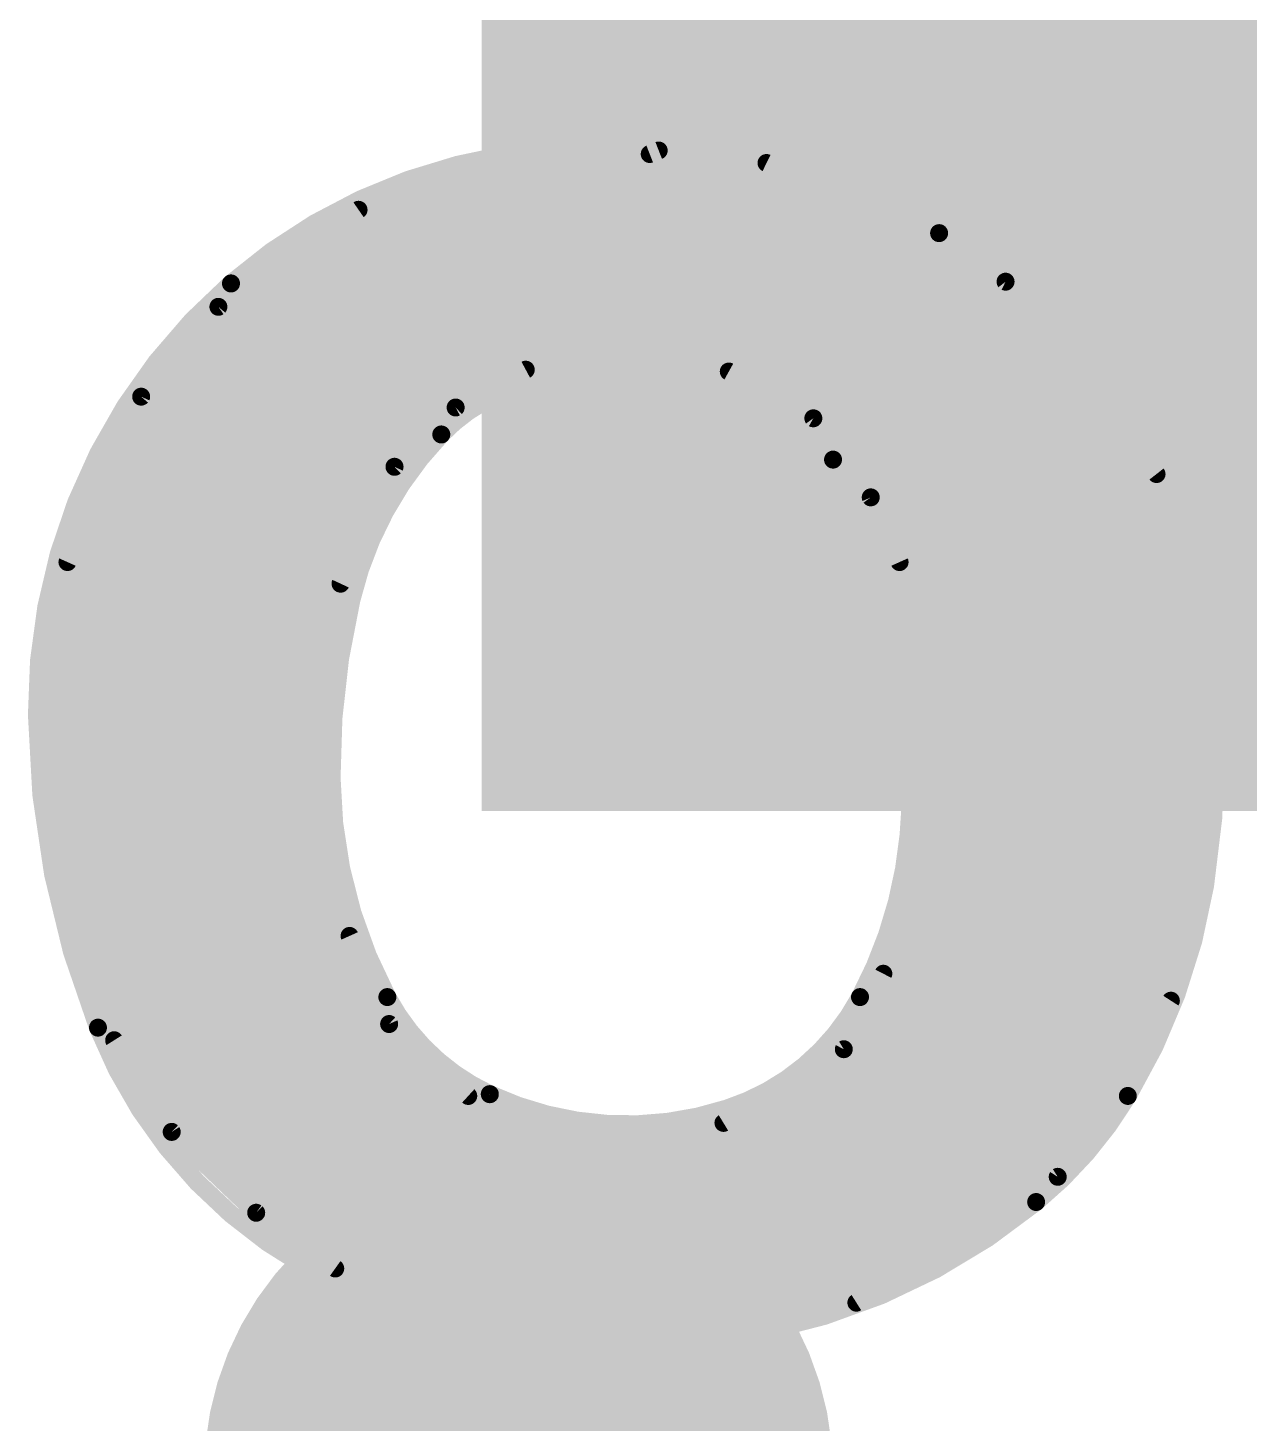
# Model space of a CAD drawing. Extents: x -11.8 to 66.2, y -19.6 to 35.5.
# Drawn here: x 8.451 to 10.177, y 19.375 to 21.347 of the extents above; entities that cross this region are included whole.
import ezdxf

# ---------------------------------------------------------------- set-up
doc = ezdxf.new("R2010")
doc.units = 0
for name, color, linetype in [('1', 12, 'CONTINUOUS'), ('18', 110, 'CONTINUOUS'), ('22', 40, 'CONTINUOUS'), ('51', 53, 'CONTINUOUS')]:
    doc.layers.add(name, color=color, linetype=linetype)

# ---------------------------------------------------------------- blocks, each defined once
blk = doc.blocks.new('RECT')
blk.add_solid([(-0.5, -0.5), (0.5, -0.5), (-0.5, 0.5), (0.5, 0.5)])
blk = doc.blocks.new('ROUNDV')
at = {"const_width": 0.5}
blk.add_lwpolyline([(0, -0.25, 1), (0, 0.25, 1), (0, -0.25)], format="xyb", dxfattribs=at)

msp = doc.modelspace()

# ---------------------------------------------------------------- linework, layer by layer
at = {"layer": '22'}
for points, const_width in [([(9.2812, 21.1811, 0.0624), (9.0576, 21.1531)], 0.0254), ([(9.2812, 21.1875, 1), (9.2812, 21.1747)], 0.0127), ([(9.2812, 21.1747, 1), (9.2812, 21.1875)], 0.0127), ([(9.3027, 21.1811, 1), (9.2901, 21.1811)], 0.0127), ([(9.2964, 21.1747, 1), (9.2964, 21.1875)], 0.0127), ([(9.3231, 21.1811, 1), (9.3104, 21.1811)], 0.0127), ([(9.7384, 21.0566, 0.1246), (9.3167, 21.1811)], 0.0254), ([(9.3169, 21.1874, 1), (9.3165, 21.1748)], 0.0127), ([(9.2875, 21.171, 1), (9.2749, 21.1708)], 0.0127), ([(9.282, 21.1646, 1), (9.2804, 21.1772)], 0.0127), ([(9.3271, 21.1743, 1), (9.3317, 21.1625)], 0.0127), ([(9.3357, 21.1684, 1), (9.3231, 21.1684)], 0.0127), ([(9.3421, 21.1798, 1), (9.3421, 21.167)], 0.0127), ([(9.3444, 21.1675, 1), (9.3398, 21.1793)], 0.0127), ([(9.348, 21.1797, 1), (9.3464, 21.1671)], 0.0127), ([(9.3472, 21.167, 1), (9.3472, 21.1798)], 0.0127), ([(9.0576, 21.1531, 0.1172), (8.7376, 20.9855)], 0.0254), ([(9.056, 21.1593, 1), (9.0592, 21.1469)], 0.0127), ([(9.0592, 21.1469, 1), (9.056, 21.1593)], 0.0127), ([(9.0797, 21.1518, 1), (9.0813, 21.1392)], 0.0127), ([(9.0826, 21.1395, 1), (9.0784, 21.1515)], 0.0127), ([(9.1809, 21.1646, 1), (9.1809, 21.1518)], 0.0127), ([(9.2814, 21.1518, 1), (9.2814, 21.1646)], 0.0127), ([(9.3294, 21.1646, 1), (9.3294, 21.1518)], 0.0127), ([(9.4737, 21.1518, 1), (9.4737, 21.1646)], 0.0127), ([(9.4973, 21.1614, 1), (9.4917, 21.15)], 0.0127), ([(9.4937, 21.1494, 1), (9.4953, 21.162)], 0.0127), ([(9.0436, 21.1392, 1), (9.0436, 21.1264)], 0.0127), ([(9.2818, 21.1264, 1), (9.2818, 21.1392)], 0.0127), ([(9.3294, 21.1392, 1), (9.3294, 21.1264)], 0.0127), ([(9.5406, 21.1264, 1), (9.5406, 21.1392)], 0.0127), ([(8.9697, 21.1138, 1), (8.9697, 21.1011)], 0.0127), ([(9.2823, 21.1011, 1), (9.2823, 21.1138)], 0.0127), ([(9.3294, 21.1138, 1), (9.3294, 21.1011)], 0.0127), ([(9.5918, 21.1011, 1), (9.5918, 21.1138)], 0.0127), ([(8.9158, 21.0956, 1), (8.92, 21.0836)], 0.0127), ([(8.9215, 21.0844, 1), (8.9143, 21.0948)], 0.0127), ([(8.9069, 21.0884, 1), (8.9069, 21.0756)], 0.0127), ([(9.2827, 21.0756, 1), (9.2827, 21.0884)], 0.0127), ([(9.3294, 21.0884, 1), (9.3294, 21.0756)], 0.0127), ([(9.643, 21.0756, 1), (9.643, 21.0884)], 0.0127), ([(8.8702, 21.063, 1), (8.8702, 21.0502)], 0.0127), ([(9.2831, 21.0502, 1), (9.2831, 21.063)], 0.0127), ([(9.3294, 21.063, 1), (9.3294, 21.0502)], 0.0127), ([(9.6941, 21.0502, 1), (9.6941, 21.063)], 0.0127), ([(10.1117, 20.5181, 0.2183), (9.7384, 21.0566)], 0.0254), ([(9.7416, 21.0621, 1), (9.7352, 21.0511)], 0.0127), ([(9.7352, 21.0511, 1), (9.7416, 21.0621)], 0.0127), ([(8.8335, 21.0376, 1), (8.8335, 21.0249)], 0.0127), ([(9.2836, 21.0249, 1), (9.2836, 21.0376)], 0.0127), ([(9.3294, 21.0376, 1), (9.3294, 21.0249)], 0.0127), ([(9.7453, 21.0249, 1), (9.7453, 21.0376)], 0.0127), ([(8.7968, 21.0122, 1), (8.7968, 20.9994)], 0.0127), ([(9.284, 20.9994, 1), (9.284, 21.0122)], 0.0127), ([(9.3294, 21.0122, 1), (9.3294, 20.9994)], 0.0127), ([(9.7964, 20.9994, 1), (9.7964, 21.0122)], 0.0127), ([(8.7376, 20.9855, 0.2195), (8.4633, 20.3759)], 0.0254), ([(8.7334, 20.9903, 1), (8.7418, 20.9807)], 0.0127), ([(8.7418, 20.9807, 1), (8.7334, 20.9903)], 0.0127), ([(9.8373, 20.9919, 1), (9.8273, 20.9841)], 0.0127), ([(9.8295, 20.9823, 1), (9.8351, 20.9937)], 0.0127), ([(8.7601, 20.9868, 1), (8.7601, 20.974)], 0.0127), ([(9.2844, 20.974, 1), (9.2844, 20.9868)], 0.0127), ([(9.3294, 20.9868, 1), (9.3294, 20.974)], 0.0127), ([(9.8383, 20.974, 1), (9.8383, 20.9868)], 0.0127), ([(8.7162, 20.9577, 1), (8.7234, 20.9473)], 0.0127), ([(8.7246, 20.9484, 1), (8.715, 20.9566)], 0.0127), ([(8.7234, 20.9614, 1), (8.7234, 20.9487)], 0.0127), ([(9.2848, 20.9487, 1), (9.2848, 20.9614)], 0.0127), ([(9.3294, 20.9614, 1), (9.3294, 20.9487)], 0.0127), ([(9.8582, 20.9487, 1), (9.8582, 20.9614)], 0.0127), ([(8.7001, 20.936, 1), (8.7001, 20.9232)], 0.0127), ([(9.2853, 20.9232, 1), (9.2853, 20.936)], 0.0127), ([(9.3294, 20.936, 1), (9.3294, 20.9232)], 0.0127), ([(9.8782, 20.9232, 1), (9.8782, 20.936)], 0.0127), ([(8.6783, 20.9106, 1), (8.6783, 20.8978)], 0.0127), ([(9.2857, 20.8978, 1), (9.2857, 20.9106)], 0.0127), ([(9.3294, 20.9106, 1), (9.3294, 20.8978)], 0.0127), ([(9.8981, 20.8978, 1), (9.8981, 20.9106)], 0.0127), ([(8.6564, 20.8852, 1), (8.6564, 20.8725)], 0.0127), ([(9.2761, 20.8801, 1), (9.2761, 20.8673)], 0.0127), ([(9.2766, 20.8674, 1), (9.2756, 20.88)], 0.0127), ([(9.2799, 20.8736, 1), (9.2925, 20.8738)], 0.0127), ([(9.2861, 20.8725, 1), (9.2861, 20.8852)], 0.0127), ([(9.2862, 20.8673, 1), (9.2862, 20.8801)], 0.0127), ([(9.3294, 20.8852, 1), (9.3294, 20.8725)], 0.0127), ([(9.3303, 20.8826, 1), (9.3285, 20.87)], 0.0127), ([(9.3231, 20.8763, 1), (9.3357, 20.8763)], 0.0127), ([(9.918, 20.8725, 1), (9.918, 20.8852)], 0.0127), ([(8.6346, 20.8598, 1), (8.6346, 20.847)], 0.0127), ([(9.2964, 20.8636, 0.0828), (9.1389, 20.8382)], 0.0254), ([(9.1353, 20.847, 1), (9.1353, 20.8598)], 0.0127), ([(9.1537, 20.8699, 1), (9.1547, 20.8573)], 0.0127), ([(9.1572, 20.858, 1), (9.1512, 20.8692)], 0.0127), ([(9.2901, 20.8636, 1), (9.3027, 20.8636)], 0.0127), ([(9.2964, 20.8573, 1), (9.2964, 20.8699)], 0.0127), ([(9.3167, 20.8649, 1), (9.3167, 20.8521)], 0.0127), ([(9.3104, 20.8585, 1), (9.3231, 20.8585)], 0.0127), ([(9.5885, 20.7366, 0.2316), (9.3396, 20.8585)], 0.0254), ([(9.3396, 20.8648, 1), (9.3396, 20.8522)], 0.0127), ([(9.3396, 20.8521, 1), (9.3396, 20.8649)], 0.0127), ([(9.4443, 20.8666, 1), (9.4381, 20.8554)], 0.0127), ([(9.4403, 20.8547, 1), (9.4421, 20.8673)], 0.0127), ([(9.4549, 20.8598, 1), (9.4549, 20.847)], 0.0127), ([(9.938, 20.847, 1), (9.938, 20.8598)], 0.0127), ([(8.6128, 20.8344, 1), (8.6128, 20.8216)], 0.0127), ([(9.1389, 20.8382, 0.1209), (9.0348, 20.7721)], 0.0254), ([(9.0881, 20.8216, 1), (9.0881, 20.8344)], 0.0127), ([(9.1369, 20.8442, 1), (9.1409, 20.8322)], 0.0127), ([(9.1409, 20.8322, 1), (9.1369, 20.8442)], 0.0127), ([(9.5009, 20.8344, 1), (9.5009, 20.8216)], 0.0127), ([(9.9579, 20.8216, 1), (9.9579, 20.8344)], 0.0127), ([(8.6058, 20.8296, 1), (8.6154, 20.8214)], 0.0127), ([(8.6164, 20.8229, 1), (8.6048, 20.8281)], 0.0127), ([(9.0521, 20.8158, 1), (9.0581, 20.8046)], 0.0127), ([(9.0595, 20.8056, 1), (9.0507, 20.8148)], 0.0127), ([(8.6004, 20.809, 1), (8.6004, 20.7963)], 0.0127), ([(9.0473, 20.7963, 1), (9.0473, 20.809)], 0.0127), ([(9.5469, 20.809, 1), (9.5469, 20.7963)], 0.0127), ([(9.5657, 20.7987, 1), (9.5555, 20.7913)], 0.0127), ([(9.5575, 20.7894, 1), (9.5637, 20.8006)], 0.0127), ([(9.9779, 20.7963, 1), (9.9779, 20.809)], 0.0127), ([(8.5891, 20.7836, 1), (8.5891, 20.7708)], 0.0127), ([(9.0348, 20.7721, 0.1342), (8.9078, 20.5384)], 0.0254), ([(9.0211, 20.7708, 1), (9.0211, 20.7836)], 0.0127), ([(9.0302, 20.7765, 1), (9.0394, 20.7677)], 0.0127), ([(9.0394, 20.7677, 1), (9.0302, 20.7765)], 0.0127), ([(9.5735, 20.7836, 1), (9.5735, 20.7708)], 0.0127), ([(9.9978, 20.7708, 1), (9.9978, 20.7836)], 0.0127), ([(8.5778, 20.7582, 1), (8.5778, 20.7454)], 0.0127), ([(8.9949, 20.7454, 1), (8.9949, 20.7582)], 0.0127), ([(9.592, 20.7582, 1), (9.592, 20.7454)], 0.0127), ([(10.0178, 20.7454, 1), (10.0178, 20.7582)], 0.0127), ([(9.6977, 20.4521, 0.1478), (9.5885, 20.7366)], 0.0254), ([(9.5935, 20.7405, 1), (9.5835, 20.7327)], 0.0127), ([(9.5835, 20.7327, 1), (9.5935, 20.7405)], 0.0127), ([(8.5665, 20.7328, 1), (8.5665, 20.7201)], 0.0127), ([(8.9643, 20.731, 1), (8.9731, 20.7218)], 0.0127), ([(8.9745, 20.7237, 1), (8.9629, 20.7291)], 0.0127), ([(8.9687, 20.7201, 1), (8.9687, 20.7328)], 0.0127), ([(9.6104, 20.7328, 1), (9.6104, 20.7201)], 0.0127), ([(10.0377, 20.7201, 1), (10.0377, 20.7328)], 0.0127), ([(10.0519, 20.7176, 1), (10.0395, 20.7148)], 0.0127), ([(10.0407, 20.7123, 1), (10.0507, 20.7201)], 0.0127), ([(8.5551, 20.7074, 1), (8.5551, 20.6946)], 0.0127), ([(8.957, 20.6946, 1), (8.957, 20.7074)], 0.0127), ([(9.6289, 20.7074, 1), (9.6289, 20.6946)], 0.0127), ([(10.0492, 20.6946, 1), (10.0492, 20.7074)], 0.0127), ([(8.5438, 20.682, 1), (8.5438, 20.6692)], 0.0127), ([(8.9453, 20.6692, 1), (8.9453, 20.682)], 0.0127), ([(9.6476, 20.6858, 1), (9.636, 20.6806)], 0.0127), ([(9.6367, 20.6795, 1), (9.6469, 20.6869)], 0.0127), ([(9.6452, 20.682, 1), (9.6452, 20.6692)], 0.0127), ([(10.055, 20.6692, 1), (10.055, 20.682)], 0.0127), ([(8.5325, 20.6566, 1), (8.5325, 20.6439)], 0.0127), ([(8.9335, 20.6439, 1), (8.9335, 20.6566)], 0.0127), ([(9.6565, 20.6566, 1), (9.6565, 20.6439)], 0.0127), ([(10.0608, 20.6439, 1), (10.0608, 20.6566)], 0.0127), ([(8.5212, 20.6312, 1), (8.5212, 20.6184)], 0.0127), ([(8.9218, 20.6184, 1), (8.9218, 20.6312)], 0.0127), ([(9.6678, 20.6312, 1), (9.6678, 20.6184)], 0.0127), ([(10.0666, 20.6184, 1), (10.0666, 20.6312)], 0.0127), ([(8.5128, 20.591, 1), (8.5002, 20.5926)], 0.0127), ([(8.5099, 20.6058, 1), (8.5099, 20.593)], 0.0127), ([(8.9101, 20.593, 1), (8.9101, 20.6058)], 0.0127), ([(9.6791, 20.6058, 1), (9.6791, 20.593)], 0.0127), ([(9.6887, 20.593, 1), (9.6763, 20.5906)], 0.0127), ([(10.0724, 20.593, 1), (10.0724, 20.6058)], 0.0127), ([(8.5042, 20.5804, 1), (8.5042, 20.5677)], 0.0127), ([(8.5007, 20.5944, 1), (8.5123, 20.5892)], 0.0127), ([(8.8984, 20.5677, 1), (8.8984, 20.5804)], 0.0127), ([(9.6767, 20.5892, 1), (9.6883, 20.5944)], 0.0127), ([(9.6858, 20.5804, 1), (9.6858, 20.5677)], 0.0127), ([(10.0782, 20.5677, 1), (10.0782, 20.5804)], 0.0127), ([(8.8867, 20.564, 1), (8.8983, 20.5586)], 0.0127), ([(8.8988, 20.5605, 1), (8.8862, 20.5621)], 0.0127), ([(8.501, 20.555, 1), (8.501, 20.5422)], 0.0127), ([(8.9078, 20.5384, 0.0602), (8.8798, 20.287)], 0.0254), ([(8.8909, 20.5422, 1), (8.8909, 20.555)], 0.0127), ([(8.9016, 20.5399, 1), (8.914, 20.5369)], 0.0127), ([(8.914, 20.5369, 1), (8.9016, 20.5399)], 0.0127), ([(9.6905, 20.555, 1), (9.6905, 20.5422)], 0.0127), ([(10.084, 20.5422, 1), (10.084, 20.555)], 0.0127), ([(8.4977, 20.5296, 1), (8.4977, 20.5168)], 0.0127), ([(8.8876, 20.5168, 1), (8.8876, 20.5296)], 0.0127), ([(9.6953, 20.5296, 1), (9.6953, 20.5168)], 0.0127), ([(10.0898, 20.5168, 1), (10.0898, 20.5296)], 0.0127), ([(10.1143, 20.1346, 0.0851), (10.1117, 20.5181)], 0.0254), ([(10.118, 20.5192, 1), (10.1054, 20.517)], 0.0127), ([(10.1054, 20.517, 1), (10.118, 20.5192)], 0.0127), ([(8.4945, 20.5042, 1), (8.4945, 20.4915)], 0.0127), ([(8.8843, 20.4915, 1), (8.8843, 20.5042)], 0.0127), ([(9.7, 20.5042, 1), (9.7, 20.4915)], 0.0127), ([(10.0956, 20.4915, 1), (10.0956, 20.5042)], 0.0127), ([(8.4912, 20.4788, 1), (8.4912, 20.466)], 0.0127), ([(8.881, 20.466, 1), (8.881, 20.4788)], 0.0127), ([(9.7047, 20.4788, 1), (9.7047, 20.466)], 0.0127), ([(10.1014, 20.466, 1), (10.1014, 20.4788)], 0.0127), ([(9.6952, 20.2057, 0.0416), (9.6977, 20.4521)], 0.0254), ([(9.704, 20.4526, 1), (9.6914, 20.4516)], 0.0127), ([(8.4879, 20.4534, 1), (8.4879, 20.4407)], 0.0127), ([(8.8777, 20.4407, 1), (8.8777, 20.4534)], 0.0127), ([(9.6914, 20.4516, 1), (9.704, 20.4526)], 0.0127), ([(9.7095, 20.4534, 1), (9.7095, 20.4407)], 0.0127), ([(9.7167, 20.4421, 1), (9.7041, 20.4417)], 0.0127), ([(9.7042, 20.4407, 1), (9.7166, 20.4431)], 0.0127), ([(10.1072, 20.4407, 1), (10.1072, 20.4534)], 0.0127), ([(8.4847, 20.428, 1), (8.4847, 20.4153)], 0.0127), ([(8.8744, 20.4153, 1), (8.8744, 20.428)], 0.0127), ([(9.711, 20.428, 1), (9.711, 20.4153)], 0.0127), ([(10.1131, 20.4153, 1), (10.1131, 20.428)], 0.0127), ([(8.4814, 20.4026, 1), (8.4814, 20.3898)], 0.0127), ([(8.8711, 20.3898, 1), (8.8711, 20.4026)], 0.0127), ([(9.7116, 20.4026, 1), (9.7116, 20.3898)], 0.0127), ([(10.1189, 20.3898, 1), (10.1189, 20.4026)], 0.0127), ([(8.4633, 20.3759, 0.092), (8.5496, 19.9339)], 0.0254), ([(8.4696, 20.376, 1), (8.457, 20.3758)], 0.0127), ([(8.4848, 20.3741, 1), (8.4722, 20.3725)], 0.0127), ([(8.457, 20.3758, 1), (8.4696, 20.376)], 0.0127), ([(8.4722, 20.3741, 1), (8.4848, 20.3725)], 0.0127), ([(8.4788, 20.3772, 1), (8.4788, 20.3645)], 0.0127), ([(8.8735, 20.3657, 1), (8.8608, 20.3657)], 0.0127), ([(8.8608, 20.3665, 1), (8.8734, 20.3649)], 0.0127), ([(8.8678, 20.3645, 1), (8.8678, 20.3772)], 0.0127), ([(9.7123, 20.3772, 1), (9.7123, 20.3645)], 0.0127), ([(10.1333, 20.3596, 1), (10.1207, 20.3616)], 0.0127), ([(10.1208, 20.3592, 1), (10.1332, 20.362)], 0.0127), ([(10.1247, 20.3645, 1), (10.1247, 20.3772)], 0.0127), ([(8.4819, 20.3518, 1), (8.4819, 20.3391)], 0.0127), ([(8.8671, 20.3391, 1), (8.8671, 20.3518)], 0.0127), ([(9.713, 20.3518, 1), (9.713, 20.3391)], 0.0127), ([(10.1246, 20.3391, 1), (10.1246, 20.3518)], 0.0127), ([(8.4849, 20.3264, 1), (8.4849, 20.3136)], 0.0127), ([(8.8671, 20.3136, 1), (8.8671, 20.3264)], 0.0127), ([(9.7137, 20.3264, 1), (9.7137, 20.3136)], 0.0127), ([(10.1206, 20.3136, 1), (10.1206, 20.3264)], 0.0127), ([(8.488, 20.301, 1), (8.488, 20.2883)], 0.0127), ([(8.8671, 20.2883, 1), (8.8671, 20.301)], 0.0127), ([(9.7144, 20.301, 1), (9.7144, 20.2883)], 0.0127), ([(10.1166, 20.2883, 1), (10.1166, 20.301)], 0.0127), ([(8.8798, 20.287, 0.1204), (8.9586, 19.9771)], 0.0254), ([(8.8861, 20.2871, 1), (8.8735, 20.2869)], 0.0127), ([(8.8735, 20.2869, 1), (8.8861, 20.2871)], 0.0127), ([(8.491, 20.2756, 1), (8.491, 20.2629)], 0.0127), ([(8.8671, 20.2629, 1), (8.8671, 20.2756)], 0.0127), ([(9.7151, 20.2756, 1), (9.7151, 20.2629)], 0.0127), ([(10.1127, 20.2629, 1), (10.1127, 20.2756)], 0.0127), ([(8.4941, 20.2502, 1), (8.4941, 20.2374)], 0.0127), ([(8.8671, 20.2374, 1), (8.8671, 20.2502)], 0.0127), ([(9.7141, 20.2502, 1), (9.7141, 20.2374)], 0.0127), ([(9.7218, 20.2531, 1), (9.7092, 20.2549)], 0.0127), ([(9.7092, 20.2538, 1), (9.7218, 20.2542)], 0.0127), ([(10.1087, 20.2374, 1), (10.1087, 20.2502)], 0.0127), ([(8.4972, 20.2248, 1), (8.4972, 20.2121)], 0.0127), ([(8.8733, 20.2224, 1), (8.8609, 20.2194)], 0.0127), ([(8.8677, 20.2121, 1), (8.8677, 20.2248)], 0.0127), ([(9.7105, 20.2248, 1), (9.7105, 20.2121)], 0.0127), ([(10.1047, 20.2121, 1), (10.1047, 20.2248)], 0.0127), ([(8.8608, 20.2209, 1), (8.8735, 20.2209)], 0.0127), ([(9.6266, 19.9771, 0.0995), (9.6952, 20.2057)], 0.0254), ([(9.6889, 20.2063, 1), (9.7015, 20.2051)], 0.0127), ([(9.7015, 20.2051, 1), (9.6889, 20.2063)], 0.0127), ([(8.5002, 20.1994, 1), (8.5002, 20.1867)], 0.0127), ([(8.8739, 20.1867, 1), (8.8739, 20.1994)], 0.0127), ([(9.707, 20.1994, 1), (9.707, 20.1867)], 0.0127), ([(10.1007, 20.1867, 1), (10.1007, 20.1994)], 0.0127), ([(8.5033, 20.174, 1), (8.5033, 20.1612)], 0.0127), ([(8.51, 20.1642, 1), (8.4978, 20.1608)], 0.0127), ([(8.4976, 20.1617, 1), (8.5102, 20.1633)], 0.0127), ([(8.88, 20.1612, 1), (8.88, 20.174)], 0.0127), ([(9.7034, 20.174, 1), (9.7034, 20.1612)], 0.0127), ([(10.0967, 20.1612, 1), (10.0967, 20.174)], 0.0127), ([(8.5096, 20.1486, 1), (8.5096, 20.1359)], 0.0127), ([(8.8862, 20.1359, 1), (8.8862, 20.1486)], 0.0127), ([(9.6998, 20.1486, 1), (9.6998, 20.1359)], 0.0127), ([(10.0927, 20.1359, 1), (10.0927, 20.1486)], 0.0127), ([(8.5166, 20.1232, 1), (8.5166, 20.1105)], 0.0127), ([(8.8923, 20.1105, 1), (8.8923, 20.1232)], 0.0127), ([(9.6944, 20.1232, 1), (9.6944, 20.1105)], 0.0127), ([(9.6914, 20.1279, 1), (9.704, 20.1261)], 0.0127), ([(9.7037, 20.125, 1), (9.6917, 20.129)], 0.0127), ([(10.0051, 19.8374, 0.0949), (10.1143, 20.1346)], 0.0254), ([(10.0887, 20.1105, 1), (10.0887, 20.1232)], 0.0127), ([(10.108, 20.1356, 1), (10.1206, 20.1336)], 0.0127), ([(10.1206, 20.1336, 1), (10.108, 20.1356)], 0.0127), ([(8.5237, 20.0978, 1), (8.5237, 20.085)], 0.0127), ([(8.8984, 20.085, 1), (8.8984, 20.0978)], 0.0127), ([(9.6861, 20.0978, 1), (9.6861, 20.085)], 0.0127), ([(10.0847, 20.085, 1), (10.0847, 20.0978)], 0.0127), ([(8.5308, 20.0724, 1), (8.5308, 20.0597)], 0.0127), ([(8.911, 20.0661, 1), (8.8994, 20.0609)], 0.0127), ([(8.899, 20.062, 1), (8.9114, 20.065)], 0.0127), ([(8.9046, 20.0597, 1), (8.9046, 20.0724)], 0.0127), ([(9.6778, 20.0724, 1), (9.6778, 20.0597)], 0.0127), ([(10.0808, 20.0597, 1), (10.0808, 20.0724)], 0.0127), ([(8.5378, 20.047, 1), (8.5378, 20.0343)], 0.0127), ([(8.9155, 20.0343, 1), (8.9155, 20.047)], 0.0127), ([(9.6695, 20.047, 1), (9.6695, 20.0343)], 0.0127), ([(10.0768, 20.0343, 1), (10.0768, 20.047)], 0.0127), ([(8.5449, 20.0216, 1), (8.5449, 20.0088)], 0.0127), ([(8.9269, 20.0088, 1), (8.9269, 20.0216)], 0.0127), ([(9.6536, 20.0121, 1), (9.6656, 20.0081)], 0.0127), ([(9.6652, 20.0072, 1), (9.654, 20.013)], 0.0127), ([(9.6613, 20.0216, 1), (9.6613, 20.0088)], 0.0127), ([(10.0728, 20.0088, 1), (10.0728, 20.0216)], 0.0127), ([(8.552, 19.9962, 1), (8.552, 19.9835)], 0.0127), ([(8.9383, 19.9835, 1), (8.9383, 19.9962)], 0.0127), ([(9.649, 19.9962, 1), (9.649, 19.9835)], 0.0127), ([(10.0688, 19.9835, 1), (10.0688, 19.9962)], 0.0127), ([(8.5591, 19.9708, 1), (8.5591, 19.9581)], 0.0127), ([(8.9497, 19.9581, 1), (8.9497, 19.9708)], 0.0127), ([(8.9586, 19.9771, 0.1633), (9.1034, 19.8399)], 0.0254), ([(8.9642, 19.9801, 1), (8.953, 19.9741)], 0.0127), ([(8.953, 19.9741, 1), (8.9642, 19.9801)], 0.0127), ([(9.4386, 19.8196, 0.1942), (9.6266, 19.9771)], 0.0254), ([(9.621, 19.9801, 1), (9.6322, 19.9741)], 0.0127), ([(9.6322, 19.9741, 1), (9.621, 19.9801)], 0.0127), ([(9.6357, 19.9708, 1), (9.6357, 19.9581)], 0.0127), ([(10.0597, 19.973, 1), (10.0723, 19.971)], 0.0127), ([(10.0713, 19.9686, 1), (10.0607, 19.9754)], 0.0127), ([(10.0611, 19.9581, 1), (10.0611, 19.9708)], 0.0127), ([(8.5661, 19.9454, 1), (8.5661, 19.9326)], 0.0127), ([(8.9654, 19.9437, 1), (8.9568, 19.9343)], 0.0127), ([(8.9611, 19.9326, 1), (8.9611, 19.9454)], 0.0127), ([(9.6224, 19.9454, 1), (9.6224, 19.9326)], 0.0127), ([(10.0448, 19.9326, 1), (10.0448, 19.9454)], 0.0127), ([(8.5496, 19.9339, 0.2224), (8.9637, 19.5428)], 0.0254), ([(8.5555, 19.9362, 1), (8.5437, 19.9316)], 0.0127), ([(8.5437, 19.9316, 1), (8.5555, 19.9362)], 0.0127), ([(8.9553, 19.9364, 1), (8.9669, 19.9416)], 0.0127), ([(8.5779, 19.9195, 1), (8.5671, 19.9127)], 0.0127), ([(8.5664, 19.9144, 1), (8.5786, 19.9178)], 0.0127), ([(8.5741, 19.92, 1), (8.5741, 19.9073)], 0.0127), ([(8.9891, 19.9073, 1), (8.9891, 19.92)], 0.0127), ([(9.5981, 19.9063, 1), (9.6093, 19.9005)], 0.0127), ([(9.607, 19.898, 1), (9.6004, 19.9088)], 0.0127), ([(9.609, 19.92, 1), (9.609, 19.9073)], 0.0127), ([(10.0285, 19.9073, 1), (10.0285, 19.92)], 0.0127), ([(8.59, 19.8946, 1), (8.59, 19.8819)], 0.0127), ([(9.017, 19.8819, 1), (9.017, 19.8946)], 0.0127), ([(9.5789, 19.8946, 1), (9.5789, 19.8819)], 0.0127), ([(10.0121, 19.8819, 1), (10.0121, 19.8946)], 0.0127), ([(8.606, 19.8692, 1), (8.606, 19.8564)], 0.0127), ([(9.045, 19.8564, 1), (9.045, 19.8692)], 0.0127), ([(9.5374, 19.8692, 1), (9.5374, 19.8564)], 0.0127), ([(9.9958, 19.8564, 1), (9.9958, 19.8692)], 0.0127), ([(8.6219, 19.8438, 1), (8.6219, 19.8311)], 0.0127), ([(9.0749, 19.8434, 1), (9.0709, 19.8314)], 0.0127), ([(9.0686, 19.8327, 1), (9.0772, 19.8421)], 0.0127), ([(9.0729, 19.8311, 1), (9.0729, 19.8438)], 0.0127), ([(9.1034, 19.8399, 0.1897), (9.4386, 19.8196)], 0.0254), ([(9.1061, 19.8457, 1), (9.1007, 19.8341)], 0.0127), ([(9.1007, 19.8341, 1), (9.1061, 19.8457)], 0.0127), ([(9.4959, 19.8438, 1), (9.4959, 19.8311)], 0.0127), ([(9.8755, 19.6875, 0.0859), (10.0051, 19.8374)], 0.0254), ([(9.9795, 19.8311, 1), (9.9795, 19.8438)], 0.0127), ([(9.9997, 19.8407, 1), (10.0105, 19.8341)], 0.0127), ([(10.0105, 19.8341, 1), (9.9997, 19.8407)], 0.0127), ([(8.6379, 19.8184, 1), (8.6379, 19.8056)], 0.0127), ([(9.148, 19.8056, 1), (9.148, 19.8184)], 0.0127), ([(9.4366, 19.8256, 1), (9.4406, 19.8136)], 0.0127), ([(9.4406, 19.8136, 1), (9.4366, 19.8256)], 0.0127), ([(9.4544, 19.8184, 1), (9.4544, 19.8056)], 0.0127), ([(9.9631, 19.8056, 1), (9.9631, 19.8184)], 0.0127), ([(8.6538, 19.793, 1), (8.6538, 19.7802)], 0.0127), ([(8.6582, 19.7912, 1), (8.6494, 19.782)], 0.0127), ([(8.6484, 19.7832, 1), (8.6592, 19.79)], 0.0127), ([(9.2231, 19.7802, 1), (9.2231, 19.793)], 0.0127), ([(9.3336, 19.793, 1), (9.3336, 19.7802)], 0.0127), ([(9.4303, 19.8047, 1), (9.4369, 19.7939)], 0.0127), ([(9.4344, 19.793, 1), (9.4328, 19.8056)], 0.0127), ([(9.9468, 19.7802, 1), (9.9468, 19.793)], 0.0127), ([(9.2524, 19.7827, 1), (9.254, 19.7701)], 0.0127), ([(9.2512, 19.7704, 1), (9.2552, 19.7824)], 0.0127), ([(8.6803, 19.7676, 1), (8.6803, 19.7549)], 0.0127), ([(9.9305, 19.7549, 1), (9.9305, 19.7676)], 0.0127), ([(8.7069, 19.7422, 1), (8.7069, 19.7294)], 0.0127), ([(9.9094, 19.7177, 1), (9.9026, 19.7285)], 0.0127), ([(9.9142, 19.7294, 1), (9.9142, 19.7422)], 0.0127), ([(8.7334, 19.7168, 1), (8.7334, 19.704)], 0.0127), ([(9.8857, 19.704, 1), (9.8857, 19.7168)], 0.0127), ([(9.9007, 19.7265, 1), (9.9113, 19.7197)], 0.0127), ([(8.7599, 19.6914, 1), (8.7599, 19.6787)], 0.0127), ([(9.3243, 19.4869, 0.1703), (9.8755, 19.6875)], 0.0254), ([(9.845, 19.6787, 1), (9.845, 19.6914)], 0.0127), ([(9.8715, 19.6924, 1), (9.8795, 19.6826)], 0.0127), ([(9.8795, 19.6826, 1), (9.8715, 19.6924)], 0.0127), ([(8.7769, 19.6775, 1), (8.7695, 19.6671)], 0.0127), ([(8.7688, 19.6677, 1), (8.7776, 19.6769)], 0.0127), ([(8.7912, 19.666, 1), (8.7912, 19.6532)], 0.0127), ([(9.8044, 19.6532, 1), (9.8044, 19.666)], 0.0127), ([(8.8273, 19.6406, 1), (8.8273, 19.6278)], 0.0127), ([(9.7637, 19.6278, 1), (9.7637, 19.6406)], 0.0127), ([(8.8633, 19.6152, 1), (8.8633, 19.6025)], 0.0127), ([(9.7231, 19.6025, 1), (9.7231, 19.6152)], 0.0127), ([(8.887, 19.5996, 1), (8.8828, 19.5876)], 0.0127), ([(8.8812, 19.5884, 1), (8.8886, 19.5988)], 0.0127), ([(8.9147, 19.5898, 1), (8.9147, 19.577)], 0.0127), ([(9.6825, 19.577, 1), (9.6825, 19.5898)], 0.0127), ([(8.9888, 19.5644, 1), (8.9888, 19.5516)], 0.0127), ([(9.6224, 19.539, 1), (9.6206, 19.5516)], 0.0127), ([(9.6418, 19.5516, 1), (9.6418, 19.5644)], 0.0127), ([(8.9637, 19.5428, 0.083), (9.3243, 19.4869)], 0.0254), ([(8.9657, 19.5488, 1), (8.9617, 19.5368)], 0.0127), ([(8.9617, 19.5368, 1), (8.9657, 19.5488)], 0.0127), ([(9.063, 19.539, 1), (9.063, 19.5263)], 0.0127), ([(9.0709, 19.5364, 1), (9.0697, 19.5238)], 0.0127), ([(9.0682, 19.5241, 1), (9.0724, 19.5361)], 0.0127), ([(9.5278, 19.5263, 1), (9.5278, 19.539)], 0.0127), ([(9.6181, 19.5507, 1), (9.6249, 19.5399)], 0.0127), ([(9.297, 19.5136, 1), (9.297, 19.5008)], 0.0127), ([(9.3403, 19.5008, 1), (9.3403, 19.5136)], 0.0127), ([(9.3209, 19.511, 1), (9.3227, 19.4984)], 0.0127), ([(9.3242, 19.4932, 1), (9.3244, 19.4806)], 0.0127), ([(9.3212, 19.4984, 1), (9.3224, 19.511)], 0.0127), ([(9.3244, 19.4806, 1), (9.3242, 19.4932)], 0.0127)]:
    msp.add_lwpolyline(points, format="xyb", dxfattribs=dict(at, const_width=const_width))
at = {"layer": '22', "const_width": 0.0254}
for points in [[(9.2964, 21.1811), (9.2812, 21.1811)], [(9.2964, 20.8636), (9.2964, 21.1811)], [(9.3167, 21.1811), (9.3167, 20.8585)], [(9.2812, 21.1709), (9.0805, 21.1455)], [(9.2862, 20.8737), (9.2812, 21.1709)], [(9.3421, 21.1734), (9.3294, 21.1684)], [(9.3294, 21.1684), (9.3294, 20.8763)], [(9.3472, 21.1734), (9.3421, 21.1734)], [(9.4945, 21.1557), (9.3472, 21.1734)], [(9.0805, 21.1455), (8.9179, 21.0896)], [(9.1809, 21.1582), (9.2814, 21.1582)], [(9.3294, 21.1582), (9.4737, 21.1582)], [(9.8323, 20.988), (9.4945, 21.1557)], [(9.0436, 21.1328), (9.2818, 21.1328)], [(9.3294, 21.1328), (9.5406, 21.1328)], [(8.9697, 21.1074), (9.2823, 21.1074)], [(9.3294, 21.1074), (9.5918, 21.1074)], [(8.9179, 21.0896), (8.7198, 20.9525)], [(8.9069, 21.082), (9.2827, 21.082)], [(9.3294, 21.082), (9.643, 21.082)], [(8.8702, 21.0566), (9.2831, 21.0566)], [(9.3294, 21.0566), (9.6941, 21.0566)], [(8.8335, 21.0312), (9.2836, 21.0312)], [(9.3294, 21.0312), (9.7453, 21.0312)], [(8.7968, 21.0058), (9.284, 21.0058)], [(9.3294, 21.0058), (9.7964, 21.0058)], [(10.0457, 20.7162), (9.8323, 20.988)], [(8.7601, 20.9804), (9.2844, 20.9804)], [(9.3294, 20.9804), (9.8383, 20.9804)], [(8.7198, 20.9525), (8.6106, 20.8255)], [(8.7234, 20.955), (9.2848, 20.955)], [(9.3294, 20.955), (9.8582, 20.955)], [(8.7001, 20.9296), (9.2853, 20.9296)], [(9.3294, 20.9296), (9.8782, 20.9296)], [(8.6783, 20.9042), (9.2857, 20.9042)], [(9.3294, 20.9042), (9.8981, 20.9042)], [(8.6564, 20.8788), (9.2861, 20.8788)], [(9.1542, 20.8636), (9.2761, 20.8737)], [(9.2761, 20.8737), (9.2862, 20.8737)], [(9.3294, 20.8788), (9.918, 20.8788)], [(9.3294, 20.8763), (9.4412, 20.861)], [(8.6346, 20.8534), (9.1353, 20.8534)], [(9.0551, 20.8102), (9.1542, 20.8636)], [(9.3167, 20.8585), (9.3396, 20.8585)], [(9.4412, 20.861), (9.5606, 20.795)], [(9.4549, 20.8534), (9.938, 20.8534)], [(8.6128, 20.828), (9.0881, 20.828)], [(9.5009, 20.828), (9.9579, 20.828)], [(8.6106, 20.8255), (8.5065, 20.5918)], [(8.9687, 20.7264), (9.0551, 20.8102)], [(8.6004, 20.8026), (9.0473, 20.8026)], [(9.5469, 20.8026), (9.9779, 20.8026)], [(9.5606, 20.795), (9.6418, 20.6832)], [(8.5891, 20.7772), (9.0211, 20.7772)], [(9.5735, 20.7772), (9.9978, 20.7772)], [(8.5778, 20.7518), (8.9949, 20.7518)], [(9.592, 20.7518), (10.0178, 20.7518)], [(8.5665, 20.7264), (8.9687, 20.7264)], [(8.8925, 20.5613), (8.9687, 20.7264)], [(9.6104, 20.7264), (10.0377, 20.7264)], [(10.127, 20.3606), (10.0457, 20.7162)], [(8.5551, 20.701), (8.957, 20.701)], [(9.6289, 20.701), (10.0492, 20.701)], [(8.5438, 20.6756), (8.9453, 20.6756)], [(9.6418, 20.6832), (9.6825, 20.5918)], [(9.6452, 20.6756), (10.055, 20.6756)], [(8.5325, 20.6502), (8.9335, 20.6502)], [(9.6565, 20.6502), (10.0608, 20.6502)], [(8.5212, 20.6248), (8.9218, 20.6248)], [(9.6678, 20.6248), (10.0666, 20.6248)], [(8.5065, 20.5918), (8.4785, 20.3733)], [(8.5099, 20.5994), (8.9101, 20.5994)], [(9.6791, 20.5994), (10.0724, 20.5994)], [(9.6825, 20.5918), (9.7104, 20.4419)], [(8.5042, 20.574), (8.8984, 20.574)], [(9.6858, 20.574), (10.0782, 20.574)], [(8.8671, 20.3657), (8.8925, 20.5613)], [(8.501, 20.5486), (8.8909, 20.5486)], [(9.6905, 20.5486), (10.084, 20.5486)], [(8.4977, 20.5232), (8.8876, 20.5232)], [(9.6953, 20.5232), (10.0898, 20.5232)], [(8.4945, 20.4978), (8.8843, 20.4978)], [(9.7, 20.4978), (10.0956, 20.4978)], [(8.4912, 20.4724), (8.881, 20.4724)], [(9.7047, 20.4724), (10.1014, 20.4724)], [(8.4879, 20.447), (8.8777, 20.447)], [(9.7095, 20.447), (10.1072, 20.447)], [(9.7104, 20.4419), (9.7155, 20.254)], [(8.4847, 20.4216), (8.8744, 20.4216)], [(9.711, 20.4216), (10.1131, 20.4216)], [(8.4814, 20.3962), (8.8711, 20.3962)], [(9.7116, 20.3962), (10.1189, 20.3962)], [(8.4785, 20.3733), (8.5039, 20.1625)], [(8.4788, 20.3708), (8.8678, 20.3708)], [(8.8671, 20.2209), (8.8671, 20.3657)], [(9.7123, 20.3708), (10.1247, 20.3708)], [(10.066, 19.972), (10.127, 20.3606)], [(8.4819, 20.3454), (8.8671, 20.3454)], [(9.713, 20.3454), (10.1246, 20.3454)], [(8.4849, 20.32), (8.8671, 20.32)], [(9.7137, 20.32), (10.1206, 20.32)], [(8.488, 20.2946), (8.8671, 20.2946)], [(9.7144, 20.2946), (10.1166, 20.2946)], [(8.491, 20.2692), (8.8671, 20.2692)], [(9.7151, 20.2692), (10.1127, 20.2692)], [(8.4941, 20.2438), (8.8671, 20.2438)], [(9.7155, 20.254), (9.6977, 20.127)], [(9.7141, 20.2438), (10.1087, 20.2438)], [(8.4972, 20.2184), (8.8677, 20.2184)], [(8.9052, 20.0635), (8.8671, 20.2209)], [(9.7105, 20.2184), (10.1047, 20.2184)], [(8.5002, 20.193), (8.8739, 20.193)], [(9.707, 20.193), (10.1007, 20.193)], [(8.5033, 20.1676), (8.88, 20.1676)], [(8.5039, 20.1625), (8.5725, 19.9161)], [(9.7034, 20.1676), (10.0967, 20.1676)], [(8.5096, 20.1422), (8.8862, 20.1422)], [(9.6998, 20.1422), (10.0927, 20.1422)], [(8.5166, 20.1168), (8.8923, 20.1168)], [(9.6977, 20.127), (9.6596, 20.0101)], [(9.6944, 20.1168), (10.0887, 20.1168)], [(8.5237, 20.0914), (8.8984, 20.0914)], [(9.6861, 20.0914), (10.0847, 20.0914)], [(8.5308, 20.066), (8.9046, 20.066)], [(8.9611, 19.939), (8.9052, 20.0635)], [(9.6778, 20.066), (10.0808, 20.066)], [(8.5378, 20.0406), (8.9155, 20.0406)], [(9.6695, 20.0406), (10.0768, 20.0406)], [(8.5449, 20.0152), (8.9269, 20.0152)], [(9.6596, 20.0101), (9.6037, 19.9034)], [(9.6613, 20.0152), (10.0728, 20.0152)], [(8.552, 19.9898), (8.9383, 19.9898)], [(9.649, 19.9898), (10.0688, 19.9898)], [(8.5591, 19.9644), (8.9497, 19.9644)], [(9.6357, 19.9644), (10.0611, 19.9644)], [(9.906, 19.7231), (10.066, 19.972)], [(8.5661, 19.939), (8.9611, 19.939)], [(9.0729, 19.8374), (8.9611, 19.939)], [(9.6224, 19.939), (10.0448, 19.939)], [(8.5725, 19.9161), (8.6538, 19.7866)], [(8.5741, 19.9136), (8.9891, 19.9136)], [(9.6037, 19.9034), (9.4336, 19.7993)], [(9.609, 19.9136), (10.0285, 19.9136)], [(8.59, 19.8882), (9.017, 19.8882)], [(9.5789, 19.8882), (10.0121, 19.8882)], [(8.606, 19.8628), (9.045, 19.8628)], [(9.5374, 19.8628), (9.9958, 19.8628)], [(8.6219, 19.8374), (9.0729, 19.8374)], [(9.2532, 19.7764), (9.0729, 19.8374)], [(9.4959, 19.8374), (9.9795, 19.8374)], [(8.6379, 19.812), (9.148, 19.812)], [(9.4544, 19.812), (9.9631, 19.812)], [(8.6538, 19.7866), (8.7732, 19.6723)], [(8.6538, 19.7866), (9.2231, 19.7866)], [(9.4336, 19.7993), (9.2532, 19.7764)], [(9.3336, 19.7866), (9.9468, 19.7866)], [(8.6803, 19.7612), (9.9305, 19.7612)], [(8.7069, 19.7358), (9.9142, 19.7358)], [(9.6215, 19.5453), (9.906, 19.7231)], [(8.7334, 19.7104), (9.8857, 19.7104)], [(8.7599, 19.685), (9.845, 19.685)], [(8.7732, 19.6723), (8.8849, 19.5936)], [(8.7912, 19.6596), (9.8044, 19.6596)], [(8.8273, 19.6342), (9.7637, 19.6342)], [(8.8633, 19.6088), (9.7231, 19.6088)], [(8.8849, 19.5936), (9.0703, 19.5301)], [(8.9147, 19.5834), (9.6825, 19.5834)], [(8.9888, 19.558), (9.6418, 19.558)], [(9.3218, 19.5047), (9.6215, 19.5453)], [(9.063, 19.5326), (9.5278, 19.5326)], [(9.0703, 19.5301), (9.3218, 19.5047)], [(9.297, 19.5072), (9.3403, 19.5072)]]:
    msp.add_lwpolyline(points, dxfattribs=at)

# ---------------------------------------------------------------- block references
at = {"layer": '1', "xscale": 1.8, "yscale": 2.7}
msp.add_blockref('RECT', (9.992, 21.59), dxfattribs=at)
at = {"layer": '18', "xscale": 0.889, "yscale": 0.889}
msp.add_blockref('ROUNDV', (9.144, 19.304), dxfattribs=at)
msp.add_blockref('ROUNDV', (9.144, 19.304), dxfattribs=at)
at = {"layer": '51', "xscale": 0.8499, "yscale": 2.65}
msp.add_blockref('RECT', (10.1278, 21.5942), dxfattribs=at)

doc.saveas('drawing.dxf')
